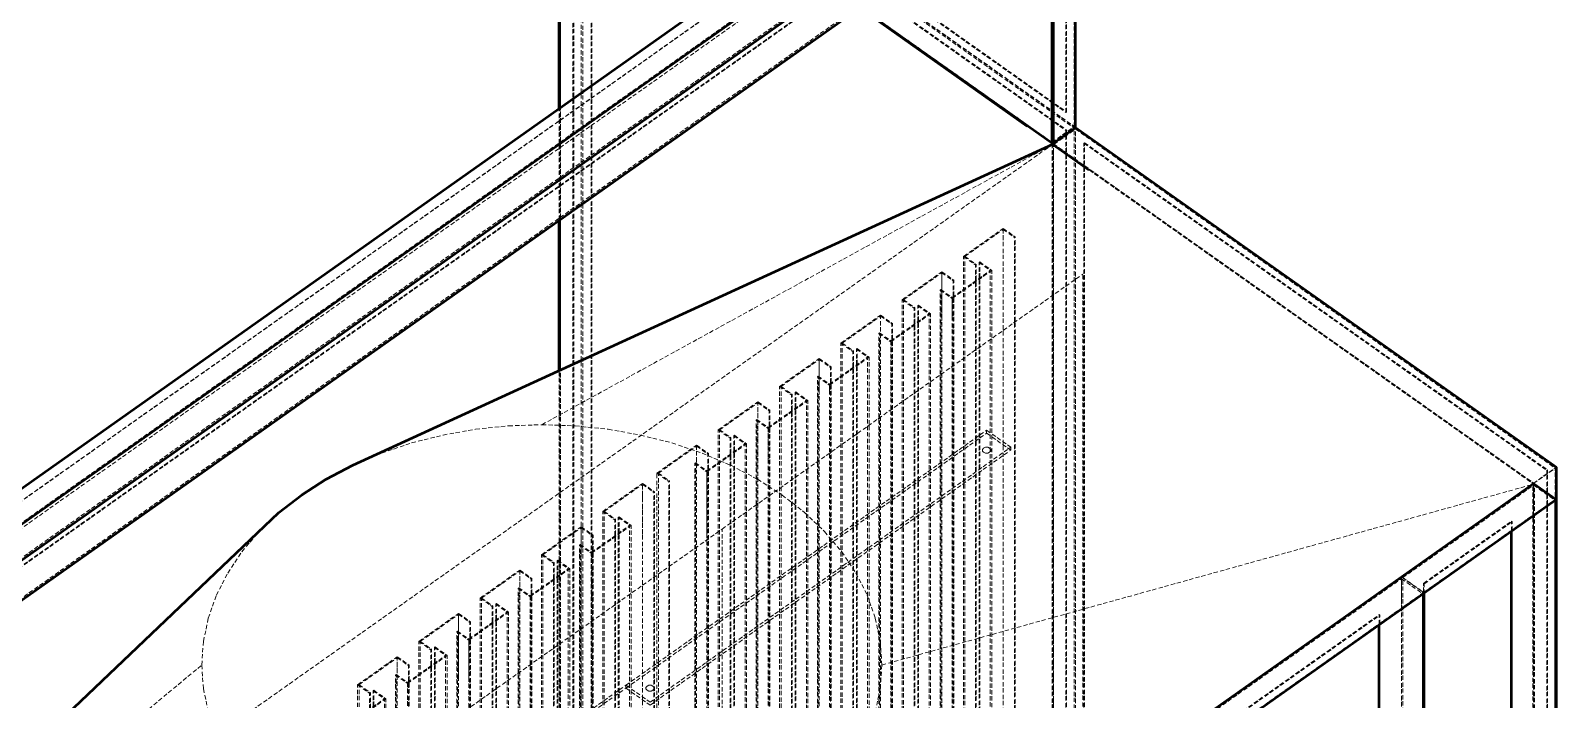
# Model space of a CAD drawing. Header units: millimetres. Extents: x 909 to 14018, y 345 to 10005.
# Drawn here: x 3227 to 4574, y 3211 to 3802 of the extents above; entities that cross this region are included whole.
import ezdxf

# ---------------------------------------------------------------- set-up
doc = ezdxf.new("R2010")
doc.units = ezdxf.units.MM
doc.linetypes.add('Hidden', pattern=[15, 5, -3, 5, -2])
for name, color, linetype, lineweight in [('Default', 7, 'Continuous', 50), ('Edges', 7, 'Hidden', 15), ('HiddenEdges', 2, 'Hidden', 15), ('HiddenSilhouettes', 2, 'Hidden', 15), ('HiddenWires', 7, 'Hidden', 15), ('Silhouettes', 7, 'Continuous', 50), ('Wires', 7, 'Hidden', 15)]:
    doc.layers.add(name, color=color, linetype=linetype, lineweight=lineweight)

# ---------------------------------------------------------------- blocks, each defined once
blk = doc.blocks.new('Isometric')
at = {"layer": 'Edges'}
for points in [[(-70.7, -98.3), (1619.3, 1096.7)], [(-70.7, -175.6), (1701.3, 1077.4)], [(1667, 735.1), (1697.1, 713.8)], [(873.8, 336.1), (907.5, 350.4), (942.9, 362.3), (979.9, 371.6), (1018, 378.4), (1056.8, 382.4), (1096, 383.8)], [(1096, 383.8), (1135.2, 382.4), (1174.1, 378.4), (1212.1, 371.6), (1249.1, 362.3), (1284.6, 350.4), (1318.2, 336.1), (1349.8, 319.6), (1378.9, 301), (1405.2, 280.4), (1428.6, 258.1), (1448.8, 234.3), (1465.6, 209.2), (1478.8, 183.1), (1488.3, 156.1), (1494.1, 128.7), (1496, 101)], [(2262.7, 314.7), (2289.6, 333.7)], [(1496, 101), (2260.8, 313.3)], [(2263.3, 314.3), (2263.6, 314.4)], [(2133.2, 186.3), (2288.8, 296.3)], [(696, 101), (697.9, 128.7), (703.7, 156.1), (713.2, 183.1), (726.5, 209.2), (743.2, 234.3), (763.4, 258.1), (786.8, 280.4)], [(1327.1, -383.7), (2133.2, 186.3)], [(696, 101), (697.9, 73.2), (703.7, 45.8), (713.2, 18.9), (726.5, -7.3), (743.2, -32.4), (763.4, -56.2), (786.8, -78.5), (813.2, -99), (842.3, -117.7), (873.8, -134.2), (907.5, -148.5), (942.9, -160.3), (979.9, -169.7), (1018, -176.4), (1056.8, -180.5), (1096, -181.9)], [(1096, -181.9), (1135.2, -180.5), (1174.1, -176.4), (1212.1, -169.7), (1249.1, -160.3), (1284.6, -148.5), (1318.2, -134.2), (1349.8, -117.7), (1378.9, -99), (1405.2, -78.5), (1428.6, -56.2), (1448.8, -32.4), (1465.6, -7.3), (1478.8, 18.9), (1488.3, 45.8), (1494.1, 73.2), (1496, 101)]]:
    blk.add_lwpolyline(points, dxfattribs=at)
for points in [[(-70.7, -165.2, 0), (1753.6, 1124.8, 0)], [(1118.1, 757.3, 0), (1118.1, 1123.2, 0)], [(-70.7, -212.6, 0), (1753.6, 1077.4, 0)], [(1697.1, 714.7, 0), (1697.1, 1035.3, 0)], [(1470.9, 875.4, 0), (1696.2, 716.1, 0)], [(1697.1, 713.8, 0), (1697.1, 763.5, 0)], [(1096, 383.8, 0), (1697.1, 713.8, 0)], [(1697.1, 713.8, 0), (1697.1, 714.7, 0)], [(1697.1, 714.7, 0), (2262.7, 314.7, 0)], [(1118.1, 448.2, 0), (1118.1, 625.9, 0)], [(2287.9, -1393.5, 0), (2287.9, 294.8, 0)], [(2262.7, -1375.7, 0), (2262.7, 277, 0)], [(2237.6, -1368.3, 0), (2237.6, 259.2, 0)], [(2107.2, 204.7, 0), (2133.2, 186.3, 0)], [(2132.4, -1503.5, 0), (2132.4, 184.8, 0)], [(2107.2, -1485.7, 0), (2107.2, 167, 0)], [(2082, -1478.3, 0), (2082, 149.2, 0)], [(-70.2, -535.7, 0), (696, 101, 0)]]:
    blk.add_polyline3d(points, dxfattribs=at)
at = {"layer": 'HiddenEdges'}
for points in [[(1153.9, 1146.2), (1712.5, 751.2)], [(1154.7, 1125.6), (1713.3, 730.6)], [(-70.7, -174.7), (1697.1, 1075.3)], [(1696.2, 714.4), (1722.2, 732.8)], [(1734.5, 715.6), (2279, 330.6)], [(2260.8, 313.3), (2262.7, 313.8)], [(2262.7, 313.8), (2263.3, 314.3)], [(2133.2, 197.1), (2236.7, 270.3)]]:
    blk.add_lwpolyline(points, dxfattribs=at)
for points in [[(1133.5, -528.2, 0), (1133.5, 1140.6, 0)], [(1144.1, 1143.7, 0), (1723.9, 733.7, 0)], [(1144.1, 1143.3, 0), (1722.2, 734.5, 0)], [(1144.1, -546.7, 0), (1144.1, 1141.6, 0)], [(1118.1, -565.6, 0), (1118.1, 1124.4, 0)], [(1153.9, -543.8, 0), (1153.9, 1125, 0)], [(-70.7, -98, 0), (1617.6, 1095.8, 0)], [(-70.7, -84.2, 0), (1598.1, 1095.8, 0)], [(1713.3, 751.8, 0), (1713.3, 1091.2, 0)], [(-70.7, -124, 0), (1617.6, 1069.8, 0)], [(1118.1, 625.9, 0), (1118.1, 757.3, 0)], [(1712.5, 730, 0), (1713.3, 730.6, 0)], [(1713.3, -938.2, 0), (1713.3, 730.6, 0)], [(1723.9, -956.3, 0), (1723.9, 733.7, 0)], [(1723.9, -956.7, 0), (1723.9, 731.6, 0)], [(1697.1, -123, 0), (1697.1, 713.8, 0)], [(1697.9, -975.6, 0), (1697.9, 714.4, 0)], [(1697.9, -122.4, 0), (1697.9, 713.2, 0)], [(1733.7, -953.8, 0), (1733.7, 715, 0)], [(1638.7, 593.9, 0), (1638.7, 614.8, 0)], [(1638.7, -164.2, 0), (1638.7, 613.6, 0)], [(1652, -154.8, 0), (1652, 604.2, 0)], [(1611.1, -230.8, 0), (1611.1, 575.3, 0)], [(1566.6, 509, 0), (1566.6, 563.8, 0)], [(1566.6, -243.5, 0), (1566.6, 562.6, 0)], [(1606.2, -234.3, 0), (1606.2, 571.8, 0)], [(1565.3, -263.2, 0), (1565.3, 542.9, 0)], [(1579.9, -252.9, 0), (1579.9, 553.2, 0)], [(1534.1, -285.3, 0), (1534.1, 520.8, 0)], [(1539, -281.8, 0), (1539, 524.3, 0)], [(1578.6, 509, 0), (1578.6, 533.5, 0)], [(1578.6, -206.7, 0), (1578.6, 532.3, 0)], [(1494.5, 509, 0), (1494.5, 512.8, 0)], [(1494.5, -294.5, 0), (1494.5, 511.6, 0)], [(1493.2, -314.2, 0), (1493.2, 491.9, 0)], [(1507.8, -303.9, 0), (1507.8, 502.2, 0)], [(1461.9, -336.3, 0), (1461.9, 469.8, 0)], [(1466.9, -332.8, 0), (1466.9, 473.3, 0)], [(1506.5, 424.2, 0), (1506.5, 482.5, 0)], [(1506.5, -257.7, 0), (1506.5, 481.3, 0)], [(1422.3, 424.2, 0), (1422.3, 461.8, 0)], [(1422.3, -345.5, 0), (1422.3, 460.6, 0)], [(1435.6, -354.9, 0), (1435.6, 451.2, 0)], [(1118.1, -565.1, 0), (1118.1, 448.2, 0)], [(1421.1, -365.2, 0), (1421.1, 440.9, 0)], [(1434.4, 424.2, 0), (1434.4, 431.5, 0)], [(1389.8, -387.3, 0), (1389.8, 418.8, 0)], [(1394.8, -383.8, 0), (1394.8, 422.3, 0)], [(1434.4, -308.7, 0), (1434.4, 430.3, 0)], [(1350.2, 339.4, 0), (1350.2, 410.8, 0)], [(1350.2, -396.5, 0), (1350.2, 409.6, 0)], [(1363.5, -405.9, 0), (1363.5, 400.2, 0)], [(1348.9, -416.2, 0), (1348.9, 389.9, 0)], [(1362.2, 339.4, 0), (1362.2, 380.5, 0)], [(1362.2, -359.7, 0), (1362.2, 379.3, 0)], [(1619.3, 373.8, 0), (1619.3, 377.3, 0)], [(1278.1, 339.4, 0), (1278.1, 359.8, 0)], [(1317.7, -438.3, 0), (1317.7, 367.8, 0)], [(1322.6, -434.8, 0), (1322.6, 371.3, 0)], [(1278.1, -447.5, 0), (1278.1, 358.6, 0)], [(1291.4, -456.9, 0), (1291.4, 349.2, 0)], [(1276.8, -467.2, 0), (1276.8, 338.9, 0)], [(1290.1, 254.5, 0), (1290.1, 329.5, 0)], [(1290.1, -477.8, 0), (1290.1, 328.3, 0)], [(2261.9, 314.4, 0), (2287.9, 332.8, 0)], [(2278.2, 330, 0), (2279, 330.6, 0)], [(2279, -1338.2, 0), (2279, 330.6, 0)], [(1214.5, 254.5, 0), (1214.5, 314.8, 0)], [(1214.5, -464.2, 0), (1214.5, 313.6, 0)], [(1245.6, -442.2, 0), (1245.6, 316.8, 0)], [(2262.7, -1375.3, 0), (2262.7, 314.7, 0)], [(2262.7, 254.5, 0), (2262.7, 313.8, 0)], [(2262.7, 277, 0), (2262.7, 312.6, 0)], [(1227.7, -454.8, 0), (1227.7, 304.2, 0)], [(1181.9, -534.3, 0), (1181.9, 271.8, 0)], [(1186.9, -530.8, 0), (1186.9, 275.3, 0)], [(2237.6, 259.2, 0), (2237.6, 269.7, 0)], [(1142.3, 254.5, 0), (1142.3, 263.8, 0)], [(1142.3, -543.5, 0), (1142.3, 262.6, 0)], [(1155.6, -552.9, 0), (1155.6, 253.2, 0)], [(1141.1, -563.2, 0), (1141.1, 242.9, 0)], [(1154.4, 169.7, 0), (1154.4, 233.5, 0)], [(1109.8, -585.3, 0), (1109.8, 220.8, 0)], [(1114.8, -581.8, 0), (1114.8, 224.3, 0)], [(1154.4, -506.7, 0), (1154.4, 232.3, 0)], [(1070.2, 169.7, 0), (1070.2, 212.8, 0)], [(1070.2, -594.5, 0), (1070.2, 211.6, 0)], [(1083.5, -603.9, 0), (1083.5, 202.2, 0)], [(2107.2, -1485.3, 0), (2107.2, 204.7, 0)], [(2107.2, 167, 0), (2107.2, 202.6, 0)], [(2108.9, 203.8, 0), (2134, 186, 0)], [(1068.9, -614.2, 0), (1068.9, 191.9, 0)], [(1082.2, 169.7, 0), (1082.2, 182.5, 0)], [(1082.2, -557.7, 0), (1082.2, 181.3, 0)], [(2133.2, 197.1, 0), (2134, 196.5, 0)], [(2133.2, -1440.9, 0), (2133.2, 197.1, 0)], [(998.1, 84.8, 0), (998.1, 161.8, 0)], [(1037.7, -636.3, 0), (1037.7, 169.8, 0)], [(1042.6, -632.8, 0), (1042.6, 173.3, 0)], [(998.1, -645.5, 0), (998.1, 160.6, 0)], [(1011.4, -654.9, 0), (1011.4, 151.2, 0)], [(1327.1, -372.9, 0), (2081.2, 160.3, 0)], [(2082, 149.2, 0), (2082, 159.7, 0)], [(996.8, -665.2, 0), (996.8, 140.9, 0)], [(1010.1, 84.8, 0), (1010.1, 131.5, 0)], [(1010.1, -608.7, 0), (1010.1, 130.3, 0)], [(926, 84.8, 0), (926, 110.8, 0)], [(926, -696.5, 0), (926, 109.6, 0)], [(965.6, -687.3, 0), (965.6, 118.8, 0)], [(970.5, -683.8, 0), (970.5, 122.3, 0)], [(924.7, -716.2, 0), (924.7, 89.9, 0)], [(939.2, -705.9, 0), (939.2, 100.2, 0)], [(938, 0, 0), (938, 80.5, 0)], [(938, -659.7, 0), (938, 79.3, 0)], [(893.4, -738.3, 0), (893.4, 67.8, 0)], [(898.4, -734.8, 0), (898.4, 71.3, 0)]]:
    blk.add_polyline3d(points, dxfattribs=at)
at = {"layer": 'HiddenSilhouettes'}
for points in [[(1144.1, 1141.6), (1722.2, 732.8)], [(1154.7, 1146.8), (1713.3, 751.8)], [(-70.7, -130.3), (1701.3, 1122.7)], [(1118.1, 1124.4), (1697.9, 714.4)], [(1153.9, 1125), (1712.5, 730)], [(1712.5, 751.2), (1713.3, 751.8)], [(1696.2, 716.1), (1722.2, 734.5)], [(1698.5, 713.7), (1723.9, 731.6)], [(1697.9, 714.4), (2263.6, 314.4)], [(1733.7, 715), (1734.5, 715.6)], [(1638.7, 614.8), (1652.9, 604.8)], [(1652, 604.2), (1652.9, 604.8)], [(1592.1, 581.8), (1606.2, 571.8)], [(1593.7, 581.8), (1607, 572.4)], [(1610.3, 574.7), (1623.6, 565.3)], [(1611.1, 575.3), (1625.3, 565.3)], [(1521.6, 530.8), (1566.6, 562.6)], [(1578.6, 533.5), (1623.6, 565.3)], [(1606.2, 571.8), (1607, 572.4)], [(1564.5, 542.3), (1578.6, 532.3)], [(1565.3, 542.9), (1578.6, 533.5)], [(1579.9, 553.2), (1580.7, 553.8)], [(1521.6, 530.8), (1534.9, 521.4)], [(1534.1, 520.8), (1534.9, 521.4)], [(1538.2, 523.7), (1539, 524.3)], [(1538.2, 523.7), (1551.5, 514.3)], [(1539, 524.3), (1553.2, 514.3)], [(1494.5, 512.8), (1508.6, 502.8)], [(1494.5, 511.6), (1507.8, 502.2)], [(1506.5, 482.5), (1551.5, 514.3)], [(1493.2, 491.9), (1506.5, 482.5)], [(1447.8, 479.8), (1461.9, 469.8)], [(1449.5, 479.8), (1462.8, 470.4)], [(1461.9, 469.8), (1462.8, 470.4)], [(1466, 472.7), (1479.3, 463.3)], [(1466.9, 473.3), (1481, 463.3)], [(1377.4, 428.8), (1422.3, 460.6)], [(1422.3, 460.6), (1435.6, 451.2)], [(1421.1, 440.9), (1434.4, 431.5)], [(1375.7, 428.8), (1389.8, 418.8)], [(1389.8, 418.8), (1390.7, 419.4)], [(1393.9, 421.7), (1394.8, 422.3)], [(1393.9, 421.7), (1407.2, 412.3)], [(1394.8, 422.3), (1408.9, 412.3)], [(1305.2, 377.8), (1350.2, 409.6)], [(1350.2, 409.6), (1363.5, 400.2)], [(1362.2, 380.5), (1407.2, 412.3)], [(1303.6, 377.8), (1317.7, 367.8)], [(1305.2, 377.8), (1318.5, 368.4)], [(1348.1, 389.3), (1348.9, 389.9)], [(1348.1, 389.3), (1362.2, 379.3)], [(1348.9, 389.9), (1362.2, 380.5)], [(1231.4, 326.8), (1278.1, 359.8)], [(1278.1, 359.8), (1292.2, 349.8)], [(1290.1, 329.5), (1335.1, 361.3)], [(1321.8, 370.7), (1335.1, 361.3)], [(1322.6, 371.3), (1336.8, 361.3)], [(1223.3, 57.3), (1647.6, 357.3)], [(1233.1, 326.8), (1278.1, 358.6)], [(1278.1, 358.6), (1291.4, 349.2)], [(1291.4, 349.2), (1292.2, 349.8)], [(1233.1, 326.8), (1246.4, 317.4)], [(1276.8, 338.9), (1290.1, 329.5)], [(1167.8, 281.8), (1214.5, 314.8)], [(1169.5, 281.8), (1214.5, 313.6)], [(1214.5, 314.8), (1228.6, 304.8)], [(1214.5, 313.6), (1227.7, 304.2)], [(1245.6, 316.8), (1246.4, 317.4)], [(1459, -254.5), (2262.7, 313.8)], [(2262.7, 312.6), (2287.9, 294.8)], [(1227.7, 304.2), (1228.6, 304.8)], [(1169.5, 281.8), (1182.8, 272.4)], [(1181.9, 271.8), (1182.8, 272.4)], [(1186, 274.7), (1186.9, 275.3)], [(1186, 274.7), (1199.3, 265.3)], [(2134, 196.5), (2237.6, 269.7)], [(1142.3, 262.6), (1155.6, 253.2)], [(1154.4, 233.5), (1199.3, 265.3)], [(1154.4, 232.3), (1201, 265.3)], [(1140.2, 242.3), (1141.1, 242.9)], [(1141.1, 242.9), (1154.4, 233.5)], [(1097.4, 230.8), (1110.7, 221.4)], [(1109.8, 220.8), (1110.7, 221.4)], [(1113.9, 223.7), (1127.2, 214.3)], [(1114.8, 224.3), (1128.9, 214.3)], [(1070.2, 212.8), (1084.3, 202.8)], [(1070.2, 211.6), (1083.5, 202.2)], [(1083.5, 202.2), (1084.3, 202.8)], [(2107.2, 202.6), (2131.8, 185.3)], [(1025.2, 179.8), (1038.5, 170.4)], [(1068.1, 191.3), (1082.2, 181.3)], [(1068.9, 191.9), (1082.2, 182.5)], [(1037.7, 169.8), (1038.5, 170.4)], [(1041.8, 172.7), (1042.6, 173.3)], [(1041.8, 172.7), (1055.1, 163.3)], [(1042.6, 173.3), (1056.8, 163.3)], [(998.1, 160.6), (1011.4, 151.2)], [(2081.2, 160.3), (2082, 159.7)], [(953.1, 128.8), (966.4, 119.4)], [(996, 140.3), (1010.1, 130.3)], [(996.8, 140.9), (1010.1, 131.5)], [(881, 77.8), (926, 109.6)], [(926, 109.6), (939.2, 100.2)], [(938, 80.5), (982.9, 112.3)], [(965.6, 118.8), (966.4, 119.4)], [(969.7, 121.7), (982.9, 112.3)], [(923.8, 89.3), (924.7, 89.9)], [(924.7, 89.9), (938, 80.5)], [(939.2, 100.2), (940.1, 100.8)], [(770.7, -222.7), (1195, 77.3)], [(770.7, -226.2), (1195, 73.8)], [(881, 77.8), (894.3, 68.4)], [(1195, 77.3), (1223.3, 57.3)], [(1195, 73.8), (1223.3, 53.8)], [(865.9, 29.5), (910.8, 61.3)], [(897.5, 70.7), (898.4, 71.3)], [(897.5, 70.7), (910.8, 61.3)], [(898.4, 71.3), (912.5, 61.3)]]:
    blk.add_lwpolyline(points, dxfattribs=at)
for points in [[(1132.6, -528.8, 0), (1132.6, 1140, 0)], [(1142.4, -545.5, 0), (1142.4, 1142.8, 0)], [(1154.7, -543.2, 0), (1154.7, 1125.6, 0)], [(1712.5, 751.2, 0), (1712.5, 1090.6, 0)], [(1722.2, 734.5, 0), (1722.2, 1093.5, 0)], [(1116.4, 624.7, 0), (1116.4, 756.1, 0)], [(1117.2, 625.3, 0), (1117.2, 756.7, 0)], [(1712.5, -938.8, 0), (1712.5, 730, 0)], [(1722.2, -955.5, 0), (1722.2, 732.8, 0)], [(1723.9, 731.6, 0), (2287.9, 332.8, 0)], [(1696.2, -123.6, 0), (1696.2, 713.4, 0)], [(1697.1, 713.8, 0), (1697.9, 714.4, 0)], [(1697.9, 714.4, 0), (1697.9, 715.3, 0)], [(1733.7, 715, 0), (2278.2, 330, 0)], [(1734.5, -953.2, 0), (1734.5, 715.6, 0)], [(1592.1, 581.8, 0), (1638.7, 614.8, 0)], [(1593.7, 581.8, 0), (1638.7, 613.6, 0)], [(1638.7, 613.6, 0), (1652, 604.2, 0)], [(1652.9, -154.2, 0), (1652.9, 604.8, 0)], [(1592.1, -224.3, 0), (1592.1, 581.8, 0)], [(1593.7, -224.3, 0), (1593.7, 581.8, 0)], [(1610.3, 574.7, 0), (1611.1, 575.3, 0)], [(1610.3, -231.4, 0), (1610.3, 574.7, 0)], [(1519.9, 530.8, 0), (1566.6, 563.8, 0)], [(1566.6, 563.8, 0), (1580.7, 553.8, 0)], [(1566.6, 562.6, 0), (1579.9, 553.2, 0)], [(1578.6, 532.3, 0), (1625.3, 565.3, 0)], [(1607, -233.7, 0), (1607, 572.4, 0)], [(1623.6, -240.8, 0), (1623.6, 565.3, 0)], [(1625.3, -173.7, 0), (1625.3, 565.3, 0)], [(1564.5, 542.3, 0), (1565.3, 542.9, 0)], [(1564.5, -216.7, 0), (1564.5, 542.3, 0)], [(1580.7, -252.3, 0), (1580.7, 553.8, 0)], [(1519.9, -275.3, 0), (1519.9, 530.8, 0)], [(1519.9, 530.8, 0), (1534.1, 520.8, 0)], [(1521.6, -275.3, 0), (1521.6, 530.8, 0)], [(1534.9, -284.7, 0), (1534.9, 521.4, 0)], [(1538.2, -282.4, 0), (1538.2, 523.7, 0)], [(1447.8, 479.8, 0), (1494.5, 512.8, 0)], [(1449.5, 479.8, 0), (1494.5, 511.6, 0)], [(1506.5, 481.3, 0), (1553.2, 514.3, 0)], [(1507.8, 502.2, 0), (1508.6, 502.8, 0)], [(1508.6, -303.3, 0), (1508.6, 502.8, 0)], [(1551.5, -291.8, 0), (1551.5, 514.3, 0)], [(1553.2, -224.7, 0), (1553.2, 514.3, 0)], [(1492.3, 491.3, 0), (1493.2, 491.9, 0)], [(1492.3, -267.7, 0), (1492.3, 491.3, 0)], [(1492.3, 491.3, 0), (1506.5, 481.3, 0)], [(1447.8, -326.3, 0), (1447.8, 479.8, 0)], [(1449.5, -326.3, 0), (1449.5, 479.8, 0)], [(1462.8, -335.7, 0), (1462.8, 470.4, 0)], [(1466, 472.7, 0), (1466.9, 473.3, 0)], [(1466, -333.4, 0), (1466, 472.7, 0)], [(1375.7, 428.8, 0), (1422.3, 461.8, 0)], [(1422.3, 461.8, 0), (1436.5, 451.8, 0)], [(1434.4, 431.5, 0), (1479.3, 463.3, 0)], [(1434.4, 430.3, 0), (1481, 463.3, 0)], [(1435.6, 451.2, 0), (1436.5, 451.8, 0)], [(1436.5, -354.3, 0), (1436.5, 451.8, 0)], [(1479.3, -342.8, 0), (1479.3, 463.3, 0)], [(1481, -275.7, 0), (1481, 463.3, 0)], [(1116.4, -563.9, 0), (1116.4, 447.4, 0)], [(1117.2, -565.3, 0), (1117.2, 447.8, 0)], [(1420.2, 440.3, 0), (1421.1, 440.9, 0)], [(1420.2, -318.7, 0), (1420.2, 440.3, 0)], [(1420.2, 440.3, 0), (1434.4, 430.3, 0)], [(1375.7, -377.3, 0), (1375.7, 428.8, 0)], [(1377.4, -377.3, 0), (1377.4, 428.8, 0)], [(1377.4, 428.8, 0), (1390.7, 419.4, 0)], [(1390.7, -386.7, 0), (1390.7, 419.4, 0)], [(1393.9, -384.4, 0), (1393.9, 421.7, 0)], [(1303.6, 377.8, 0), (1350.2, 410.8, 0)], [(1350.2, 410.8, 0), (1364.4, 400.8, 0)], [(1362.2, 379.3, 0), (1408.9, 412.3, 0)], [(1363.5, 400.2, 0), (1364.4, 400.8, 0)], [(1364.4, -405.3, 0), (1364.4, 400.8, 0)], [(1407.2, -393.8, 0), (1407.2, 412.3, 0)], [(1408.9, -326.7, 0), (1408.9, 412.3, 0)], [(1195, 77.3, 0), (1619.3, 377.3, 0)], [(1303.6, -428.3, 0), (1303.6, 377.8, 0)], [(1305.2, -428.3, 0), (1305.2, 377.8, 0)], [(1348.1, -369.7, 0), (1348.1, 389.3, 0)], [(1619.3, 377.3, 0), (1647.6, 357.3, 0)], [(1195, 73.8, 0), (1619.3, 373.8, 0)], [(1290.1, 328.3, 0), (1336.8, 361.3, 0)], [(1317.7, 367.8, 0), (1318.5, 368.4, 0)], [(1318.5, -437.7, 0), (1318.5, 368.4, 0)], [(1321.8, 370.7, 0), (1322.6, 371.3, 0)], [(1321.8, -435.4, 0), (1321.8, 370.7, 0)], [(1335.1, -444.8, 0), (1335.1, 361.3, 0)], [(1336.8, -377.7, 0), (1336.8, 361.3, 0)], [(1619.3, 373.8, 0), (1647.6, 353.8, 0)], [(1223.3, 53.8, 0), (1647.6, 353.8, 0)], [(1292.2, -456.3, 0), (1292.2, 349.8, 0)], [(1647.6, 353.8, 0), (1647.6, 357.3, 0)], [(1231.4, -452.2, 0), (1231.4, 326.8, 0)], [(1231.4, 326.8, 0), (1245.6, 316.8, 0)], [(1233.1, -479.3, 0), (1233.1, 326.8, 0)], [(1276, 338.3, 0), (1276.8, 338.9, 0)], [(1276, -467.8, 0), (1276, 338.3, 0)], [(1276, 338.3, 0), (1290.1, 328.3, 0)], [(2278.2, -1338.8, 0), (2278.2, 330, 0)], [(2287.9, 254.5, 0), (2287.9, 332.8, 0)], [(1246.4, -441.6, 0), (1246.4, 317.4, 0)], [(2108.9, 203.8, 0), (2262.7, 312.6, 0)], [(2261.9, -1373.9, 0), (2261.9, 314.4, 0)], [(2263.6, -1375.6, 0), (2263.6, 314.1, 0)], [(1228.6, -454.2, 0), (1228.6, 304.8, 0)], [(1167.8, -524.3, 0), (1167.8, 281.8, 0)], [(1167.8, 281.8, 0), (1181.9, 271.8, 0)], [(1169.5, -524.3, 0), (1169.5, 281.8, 0)], [(1182.8, -533.7, 0), (1182.8, 272.4, 0)], [(1186, -531.4, 0), (1186, 274.7, 0)], [(1186.9, 275.3, 0), (1201, 265.3, 0)], [(2236.7, 258.6, 0), (2236.7, 270.3, 0)], [(2236.7, 270.3, 0), (2237.6, 269.7, 0)], [(1095.7, 230.8, 0), (1142.3, 263.8, 0)], [(1097.4, 230.8, 0), (1142.3, 262.6, 0)], [(1142.3, 263.8, 0), (1156.5, 253.8, 0)], [(1155.6, 253.2, 0), (1156.5, 253.8, 0)], [(1156.5, -552.3, 0), (1156.5, 253.8, 0)], [(1199.3, -540.8, 0), (1199.3, 265.3, 0)], [(1201, -473.7, 0), (1201, 265.3, 0)], [(1140.2, -516.7, 0), (1140.2, 242.3, 0)], [(1140.2, 242.3, 0), (1154.4, 232.3, 0)], [(1095.7, -575.3, 0), (1095.7, 230.8, 0)], [(1095.7, 230.8, 0), (1109.8, 220.8, 0)], [(1097.4, -575.3, 0), (1097.4, 230.8, 0)], [(1110.7, -584.7, 0), (1110.7, 221.4, 0)], [(1113.9, 223.7, 0), (1114.8, 224.3, 0)], [(1113.9, -582.4, 0), (1113.9, 223.7, 0)], [(1023.5, 179.8, 0), (1070.2, 212.8, 0)], [(1025.2, 179.8, 0), (1070.2, 211.6, 0)], [(1082.2, 182.5, 0), (1127.2, 214.3, 0)], [(1082.2, 181.3, 0), (1128.9, 214.3, 0)], [(1084.3, -603.3, 0), (1084.3, 202.8, 0)], [(1127.2, -591.8, 0), (1127.2, 214.3, 0)], [(1128.9, -524.7, 0), (1128.9, 214.3, 0)], [(1302.8, -366.2, 0), (2107.2, 202.6, 0)], [(2108.9, -1484.5, 0), (2108.9, 203.8, 0)], [(1023.5, -626.3, 0), (1023.5, 179.8, 0)], [(1023.5, 179.8, 0), (1037.7, 169.8, 0)], [(1025.2, -626.3, 0), (1025.2, 179.8, 0)], [(1068.1, 191.3, 0), (1068.9, 191.9, 0)], [(1068.1, -567.7, 0), (1068.1, 191.3, 0)], [(2134, 169.7, 0), (2134, 196.5, 0)], [(951.4, 128.8, 0), (998.1, 161.8, 0)], [(998.1, 161.8, 0), (1012.2, 151.8, 0)], [(1010.1, 131.5, 0), (1055.1, 163.3, 0)], [(1010.1, 130.3, 0), (1056.8, 163.3, 0)], [(1038.5, -635.7, 0), (1038.5, 170.4, 0)], [(1041.8, -633.4, 0), (1041.8, 172.7, 0)], [(1055.1, -642.8, 0), (1055.1, 163.3, 0)], [(1056.8, -575.7, 0), (1056.8, 163.3, 0)], [(953.1, 128.8, 0), (998.1, 160.6, 0)], [(1011.4, 151.2, 0), (1012.2, 151.8, 0)], [(1012.2, -654.3, 0), (1012.2, 151.8, 0)], [(1327.9, -373.5, 0), (2082, 159.7, 0)], [(2081.2, 148.6, 0), (2081.2, 160.3, 0)], [(951.4, -677.3, 0), (951.4, 128.8, 0)], [(951.4, 128.8, 0), (965.6, 118.8, 0)], [(953.1, -677.3, 0), (953.1, 128.8, 0)], [(996, 140.3, 0), (996.8, 140.9, 0)], [(996, -618.7, 0), (996, 140.3, 0)], [(879.3, 77.8, 0), (926, 110.8, 0)], [(926, 110.8, 0), (940.1, 100.8, 0)], [(938, 79.3, 0), (984.6, 112.3, 0)], [(966.4, -686.7, 0), (966.4, 119.4, 0)], [(969.7, 121.7, 0), (970.5, 122.3, 0)], [(969.7, -684.4, 0), (969.7, 121.7, 0)], [(970.5, 122.3, 0), (984.6, 112.3, 0)], [(982.9, -693.8, 0), (982.9, 112.3, 0)], [(984.6, -626.7, 0), (984.6, 112.3, 0)], [(940.1, -705.3, 0), (940.1, 100.8, 0)], [(879.3, -728.3, 0), (879.3, 77.8, 0)], [(879.3, 77.8, 0), (893.4, 67.8, 0)], [(881, -728.3, 0), (881, 77.8, 0)], [(923.8, -669.7, 0), (923.8, 89.3, 0)], [(923.8, 89.3, 0), (938, 79.3, 0)], [(1195, 73.8, 0), (1195, 77.3, 0)], [(865.9, 28.3, 0), (912.5, 61.3, 0)], [(893.4, 67.8, 0), (894.3, 68.4, 0)], [(894.3, -737.7, 0), (894.3, 68.4, 0)], [(897.5, -735.4, 0), (897.5, 70.7, 0)], [(910.8, -744.8, 0), (910.8, 61.3, 0)], [(912.5, -677.7, 0), (912.5, 61.3, 0)]]:
    blk.add_polyline3d(points, dxfattribs=at)
at = {"layer": 'HiddenWires'}
for points in [[(1614.4, 354.7), (1615.7, 356.3)], [(1615.7, 356.3), (1618, 357.2)], [(1615.7, 351.3), (1618, 350.3)], [(1620.6, 350.3), (1622.8, 351.3)], [(1622.8, 351.3), (1624.1, 352.8)], [(2262.1, 314.3), (2262.7, 313.8)], [(883.9, -39), (1308.1, 261)], [(1218.5, 74.7), (1219.8, 76.3)], [(1218.5, 72.8), (1218.5, 74.7)], [(1218.5, 72.8), (1219.8, 71.3)], [(1219.8, 76.3), (1222, 77.2)], [(1226.8, 76.3), (1228.1, 74.7)], [(1226.8, 71.3), (1228.1, 72.8)], [(1228.1, 72.8), (1228.1, 74.7)], [(1219.8, 71.3), (1222, 70.3)], [(1224.6, 70.3), (1226.8, 71.3)]]:
    blk.add_lwpolyline(points, dxfattribs=at)
for points in [[(-70.7, -536.2, 0), (1697.1, 713.8, 0)], [(1308.1, 261, 0), (1732.4, 561, 0)], [(1732.4, -98, 0), (1732.4, 561, 0)], [(1614.4, 352.8, 0), (1614.4, 354.7, 0)], [(1614.4, 352.8, 0), (1615.7, 351.3, 0)], [(1618, 357.2, 0), (1620.6, 357.2, 0)], [(1618, 350.3, 0), (1620.6, 350.3, 0)], [(1620.6, 357.2, 0), (1622.8, 356.3, 0)], [(1622.8, 356.3, 0), (1624.1, 354.7, 0)], [(1624.1, 352.8, 0), (1624.1, 354.7, 0)], [(1308.1, -545.1, 0), (1308.1, 261, 0)], [(1222, 77.2, 0), (1224.6, 77.2, 0)], [(1224.6, 77.2, 0), (1226.8, 76.3, 0)], [(1222, 70.3, 0), (1224.6, 70.3, 0)]]:
    blk.add_polyline3d(points, dxfattribs=at)
at = {"layer": 'Silhouettes'}
for points in [[(-70.7, -125.2), (1697.1, 1124.8)], [(-70.7, -83.3), (1598.1, 1096.7)], [(-70.7, -214.7), (1753.6, 1075.3)], [(1469.7, 874.6), (1667, 735.1)], [(1470.3, 875), (1697.1, 714.7)], [(1697.1, 714.7), (1723.9, 733.7)], [(1697.9, 713.2), (1698.5, 713.7)], [(1697.9, 713.2), (1739.5, 683.8)], [(786.8, 280.4), (813.2, 301), (842.3, 319.6), (873.8, 336.1)], [(2262.7, 314.7), (2288.8, 296.3)], [(2134, 186), (2287.9, 294.8)], [(-70.2, -535.7), (786.8, 280.4)], [(1327.9, -384), (2132.4, 184.8)], [(2131.8, 185.3), (2132.4, 184.8)]]:
    blk.add_lwpolyline(points, dxfattribs=at)
blk.add_lwpolyline([(2287.9, 294.8)], close=True, dxfattribs=at)
for points in [[(-70.7, -167.3, 0), (1753.6, 1122.7, 0)], [(1116.4, 756.1, 0), (1116.4, 1124.4, 0)], [(1117.2, 756.7, 0), (1117.2, 1124.7, 0)], [(1723.9, 733.7, 0), (1723.9, 1054.3, 0)], [(1696.2, 716.1, 0), (1696.2, 1034.7, 0)], [(1697.9, 715.3, 0), (1697.9, 1035.9, 0)], [(1723.9, 733.7, 0), (2289.6, 333.7, 0)], [(873.8, 336.1, 0), (1697.1, 713.8, 0)], [(1696.2, 713.4, 0), (1696.2, 714.4, 0)], [(1116.4, 447.4, 0), (1116.4, 624.7, 0)], [(1117.2, 447.8, 0), (1117.2, 625.3, 0)], [(2289.6, -1356.3, 0), (2289.6, 333.7, 0)], [(2107.2, 204.7, 0), (2262.7, 314.7, 0)], [(2263.6, 314.1, 0), (2263.6, 314.4, 0)], [(2288.8, -1393.7, 0), (2288.8, 296.3, 0)], [(2236.7, -1367.7, 0), (2236.7, 258.6, 0)], [(1301.1, -365.3, 0), (2107.2, 204.7, 0)], [(2133.2, -1503.7, 0), (2133.2, 186.3, 0)], [(2134, -1502.3, 0), (2134, 186, 0)], [(2081.2, -1477.7, 0), (2081.2, 148.6, 0)]]:
    blk.add_polyline3d(points, dxfattribs=at)
blk.add_polyline3d([(2261.9, 314.4, 0)], close=True, dxfattribs=at)
at = {"layer": 'Wires'}
blk.add_lwpolyline([(1697.1, 713.8), (2262.1, 314.3)], dxfattribs=at)
blk.add_polyline3d([(1697.1, 713.8, 0)], close=True, dxfattribs=at)

msp = doc.modelspace()

# ---------------------------------------------------------------- block references
at = {"layer": 'Default', "xscale": 0.75, "yscale": 0.75, "zscale": 0.75}
msp.add_blockref('Isometric', (2856.5, 3166), dxfattribs=at)

doc.saveas('drawing.dxf')
